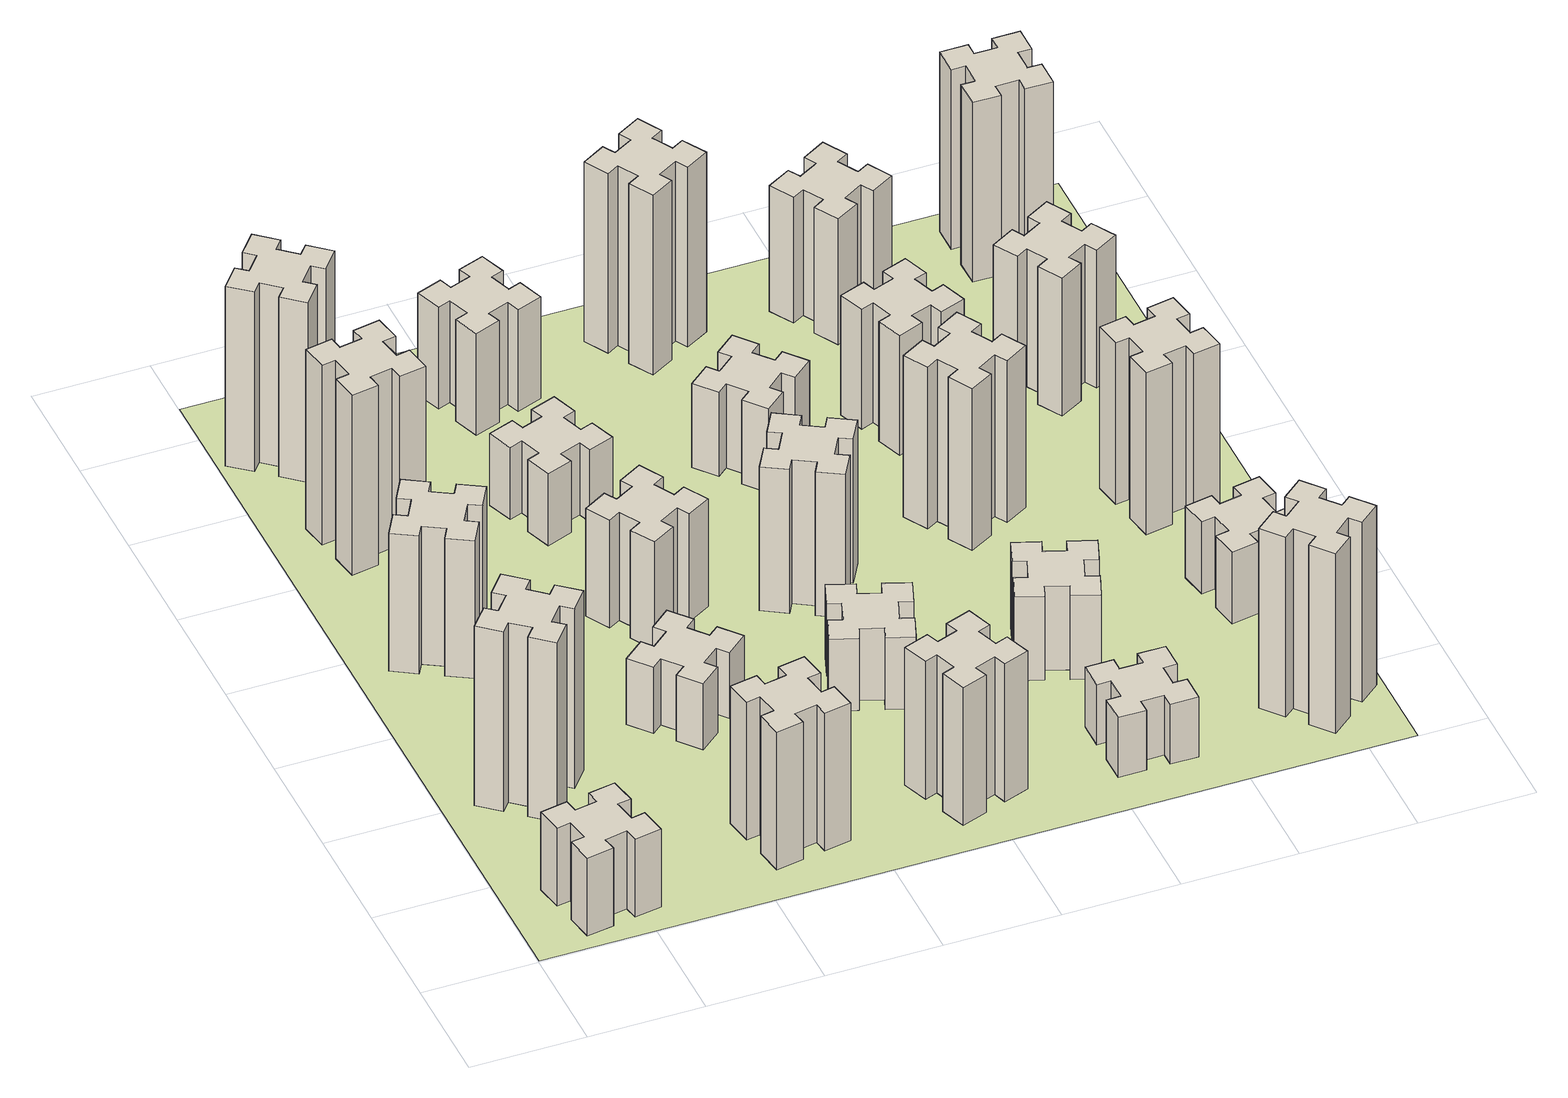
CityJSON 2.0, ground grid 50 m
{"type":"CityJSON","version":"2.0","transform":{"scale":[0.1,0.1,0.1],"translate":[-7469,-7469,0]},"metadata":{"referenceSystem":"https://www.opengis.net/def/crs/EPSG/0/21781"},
"CityObjects":{
"building1":{"type":"Building","attributes":{"class":"1000","function":"1000","usage":"1000","yearOfConstruction":2016,"roofType":"1000","measuredHeight":39,"storeysAboveGround":30,"storeysBelowGround":0},"geometry":[{"type":"Solid","lod":"1","boundaries":[[[[0,1,2,3,4,5,6,7,8,9,10,11,12,13,14,15,16,17,18,19]],[[17,16,20,21]],[[16,15,22,20]],[[15,14,23,22]],[[14,13,24,23]],[[13,12,25,24]],[[12,11,26,25]],[[11,10,27,26]],[[10,9,28,27]],[[9,8,29,28]],[[8,7,30,29]],[[7,6,31,30]],[[6,5,32,31]],[[5,4,33,32]],[[4,3,34,33]],[[3,2,35,34]],[[2,1,36,35]],[[1,0,37,36]],[[0,19,38,37]],[[19,18,39,38]],[[18,17,21,39]],[[24,25,26,27,28,29,30,31,32,33,34,35,36,37,38,39,21,20,22,23]]]]}]},
"building2":{"type":"Building","attributes":{"class":"1000","function":"1000","usage":"1000","yearOfConstruction":2016,"roofType":"1000","measuredHeight":90,"storeysAboveGround":30,"storeysBelowGround":0},"geometry":[{"type":"Solid","lod":"1","boundaries":[[[[40,41,42,43,44,45,46,47,48,49,50,51,52,53,54,55,56,57,58,59]],[[57,56,60,61]],[[56,55,62,60]],[[55,54,63,62]],[[54,53,64,63]],[[53,52,65,64]],[[52,51,66,65]],[[51,50,67,66]],[[50,49,68,67]],[[49,48,69,68]],[[48,47,70,69]],[[47,46,71,70]],[[46,45,72,71]],[[45,44,73,72]],[[44,43,74,73]],[[43,42,75,74]],[[42,41,76,75]],[[41,40,77,76]],[[40,59,78,77]],[[59,58,79,78]],[[58,57,61,79]],[[64,65,66,67,68,69,70,71,72,73,74,75,76,77,78,79,61,60,62,63]]]]}]},
"building3":{"type":"Building","attributes":{"class":"1000","function":"1000","usage":"1000","yearOfConstruction":2016,"roofType":"1000","measuredHeight":69,"storeysAboveGround":30,"storeysBelowGround":0},"geometry":[{"type":"Solid","lod":"1","boundaries":[[[[80,81,82,83,84,85,86,87,88,89,90,91,92,93,94,95,96,97,98,99]],[[97,96,100,101]],[[96,95,102,100]],[[95,94,103,102]],[[94,93,104,103]],[[93,92,105,104]],[[92,91,106,105]],[[91,90,107,106]],[[90,89,108,107]],[[89,88,109,108]],[[88,87,110,109]],[[87,86,111,110]],[[86,85,112,111]],[[85,84,113,112]],[[84,83,114,113]],[[83,82,115,114]],[[82,81,116,115]],[[81,80,117,116]],[[80,99,118,117]],[[99,98,119,118]],[[98,97,101,119]],[[104,105,106,107,108,109,110,111,112,113,114,115,116,117,118,119,101,100,102,103]]]]}]},
"building4":{"type":"Building","attributes":{"class":"1000","function":"1000","usage":"1000","yearOfConstruction":2016,"roofType":"1000","measuredHeight":90,"storeysAboveGround":30,"storeysBelowGround":0},"geometry":[{"type":"Solid","lod":"1","boundaries":[[[[120,121,122,123,124,125,126,127,128,129,130,131,132,133,134,135,136,137,138,139]],[[137,136,140,141]],[[136,135,142,140]],[[135,134,143,142]],[[134,133,144,143]],[[133,132,145,144]],[[132,131,146,145]],[[131,130,147,146]],[[130,129,148,147]],[[129,128,149,148]],[[128,127,150,149]],[[127,126,151,150]],[[126,125,152,151]],[[125,124,153,152]],[[124,123,154,153]],[[123,122,155,154]],[[122,121,156,155]],[[121,120,157,156]],[[120,139,158,157]],[[139,138,159,158]],[[138,137,141,159]],[[144,145,146,147,148,149,150,151,152,153,154,155,156,157,158,159,141,140,142,143]]]]}]},
"building5":{"type":"Building","attributes":{"class":"1000","function":"1000","usage":"1000","yearOfConstruction":2016,"roofType":"1000","measuredHeight":90,"storeysAboveGround":30,"storeysBelowGround":0},"geometry":[{"type":"Solid","lod":"1","boundaries":[[[[160,161,162,163,164,165,166,167,168,169,170,171,172,173,174,175,176,177,178,179]],[[177,176,180,181]],[[176,175,182,180]],[[175,174,183,182]],[[174,173,184,183]],[[173,172,185,184]],[[172,171,186,185]],[[171,170,187,186]],[[170,169,188,187]],[[169,168,189,188]],[[168,167,190,189]],[[167,166,191,190]],[[166,165,192,191]],[[165,164,193,192]],[[164,163,194,193]],[[163,162,195,194]],[[162,161,196,195]],[[161,160,197,196]],[[160,179,198,197]],[[179,178,199,198]],[[178,177,181,199]],[[184,185,186,187,188,189,190,191,192,193,194,195,196,197,198,199,181,180,182,183]]]]}]},
"building6":{"type":"Building","attributes":{"class":"1000","function":"1000","usage":"1000","yearOfConstruction":2016,"roofType":"1000","measuredHeight":69,"storeysAboveGround":30,"storeysBelowGround":0},"geometry":[{"type":"Solid","lod":"1","boundaries":[[[[200,201,202,203,204,205,206,207,208,209,210,211,212,213,214,215,216,217,218,219]],[[217,216,220,221]],[[216,215,222,220]],[[215,214,223,222]],[[214,213,224,223]],[[213,212,225,224]],[[212,211,226,225]],[[211,210,227,226]],[[210,209,228,227]],[[209,208,229,228]],[[208,207,230,229]],[[207,206,231,230]],[[206,205,232,231]],[[205,204,233,232]],[[204,203,234,233]],[[203,202,235,234]],[[202,201,236,235]],[[201,200,237,236]],[[200,219,238,237]],[[219,218,239,238]],[[218,217,221,239]],[[224,225,226,227,228,229,230,231,232,233,234,235,236,237,238,239,221,220,222,223]]]]}]},
"building7":{"type":"Building","attributes":{"class":"1000","function":"1000","usage":"1000","yearOfConstruction":2016,"roofType":"1000","measuredHeight":33,"storeysAboveGround":30,"storeysBelowGround":0},"geometry":[{"type":"Solid","lod":"1","boundaries":[[[[240,241,242,243,244,245,246,247,248,249,250,251,252,253,254,255,256,257,258,259]],[[257,256,260,261]],[[256,255,262,260]],[[255,254,263,262]],[[254,253,264,263]],[[253,252,265,264]],[[252,251,266,265]],[[251,250,267,266]],[[250,249,268,267]],[[249,248,269,268]],[[248,247,270,269]],[[247,246,271,270]],[[246,245,272,271]],[[245,244,273,272]],[[244,243,274,273]],[[243,242,275,274]],[[242,241,276,275]],[[241,240,277,276]],[[240,259,278,277]],[[259,258,279,278]],[[258,257,261,279]],[[264,265,266,267,268,269,270,271,272,273,274,275,276,277,278,279,261,260,262,263]]]]}]},
"building8":{"type":"Building","attributes":{"class":"1000","function":"1000","usage":"1000","yearOfConstruction":2016,"roofType":"1000","measuredHeight":54,"storeysAboveGround":30,"storeysBelowGround":0},"geometry":[{"type":"Solid","lod":"1","boundaries":[[[[280,281,282,283,284,285,286,287,288,289,290,291,292,293,294,295,296,297,298,299]],[[297,296,300,301]],[[296,295,302,300]],[[295,294,303,302]],[[294,293,304,303]],[[293,292,305,304]],[[292,291,306,305]],[[291,290,307,306]],[[290,289,308,307]],[[289,288,309,308]],[[288,287,310,309]],[[287,286,311,310]],[[286,285,312,311]],[[285,284,313,312]],[[284,283,314,313]],[[283,282,315,314]],[[282,281,316,315]],[[281,280,317,316]],[[280,299,318,317]],[[299,298,319,318]],[[298,297,301,319]],[[304,305,306,307,308,309,310,311,312,313,314,315,316,317,318,319,301,300,302,303]]]]}]},
"building9":{"type":"Building","attributes":{"class":"1000","function":"1000","usage":"1000","yearOfConstruction":2016,"roofType":"1000","measuredHeight":36,"storeysAboveGround":30,"storeysBelowGround":0},"geometry":[{"type":"Solid","lod":"1","boundaries":[[[[320,321,322,323,324,325,326,327,328,329,330,331,332,333,334,335,336,337,338,339]],[[337,336,340,341]],[[336,335,342,340]],[[335,334,343,342]],[[334,333,344,343]],[[333,332,345,344]],[[332,331,346,345]],[[331,330,347,346]],[[330,329,348,347]],[[329,328,349,348]],[[328,327,350,349]],[[327,326,351,350]],[[326,325,352,351]],[[325,324,353,352]],[[324,323,354,353]],[[323,322,355,354]],[[322,321,356,355]],[[321,320,357,356]],[[320,339,358,357]],[[339,338,359,358]],[[338,337,341,359]],[[344,345,346,347,348,349,350,351,352,353,354,355,356,357,358,359,341,340,342,343]]]]}]},
"building10":{"type":"Building","attributes":{"class":"1000","function":"1000","usage":"1000","yearOfConstruction":2016,"roofType":"1000","measuredHeight":69,"storeysAboveGround":30,"storeysBelowGround":0},"geometry":[{"type":"Solid","lod":"1","boundaries":[[[[360,361,362,363,364,365,366,367,368,369,370,371,372,373,374,375,376,377,378,379]],[[377,376,380,381]],[[376,375,382,380]],[[375,374,383,382]],[[374,373,384,383]],[[373,372,385,384]],[[372,371,386,385]],[[371,370,387,386]],[[370,369,388,387]],[[369,368,389,388]],[[368,367,390,389]],[[367,366,391,390]],[[366,365,392,391]],[[365,364,393,392]],[[364,363,394,393]],[[363,362,395,394]],[[362,361,396,395]],[[361,360,397,396]],[[360,379,398,397]],[[379,378,399,398]],[[378,377,381,399]],[[384,385,386,387,388,389,390,391,392,393,394,395,396,397,398,399,381,380,382,383]]]]}]},
"building11":{"type":"Building","attributes":{"class":"1000","function":"1000","usage":"1000","yearOfConstruction":2016,"roofType":"1000","measuredHeight":51,"storeysAboveGround":30,"storeysBelowGround":0},"geometry":[{"type":"Solid","lod":"1","boundaries":[[[[400,401,402,403,404,405,406,407,408,409,410,411,412,413,414,415,416,417,418,419]],[[417,416,420,421]],[[416,415,422,420]],[[415,414,423,422]],[[414,413,424,423]],[[413,412,425,424]],[[412,411,426,425]],[[411,410,427,426]],[[410,409,428,427]],[[409,408,429,428]],[[408,407,430,429]],[[407,406,431,430]],[[406,405,432,431]],[[405,404,433,432]],[[404,403,434,433]],[[403,402,435,434]],[[402,401,436,435]],[[401,400,437,436]],[[400,419,438,437]],[[419,418,439,438]],[[418,417,421,439]],[[424,425,426,427,428,429,430,431,432,433,434,435,436,437,438,439,421,420,422,423]]]]}]},
"building12":{"type":"Building","attributes":{"class":"1000","function":"1000","usage":"1000","yearOfConstruction":2016,"roofType":"1000","measuredHeight":36,"storeysAboveGround":30,"storeysBelowGround":0},"geometry":[{"type":"Solid","lod":"1","boundaries":[[[[440,441,442,443,444,445,446,447,448,449,450,451,452,453,454,455,456,457,458,459]],[[457,456,460,461]],[[456,455,462,460]],[[455,454,463,462]],[[454,453,464,463]],[[453,452,465,464]],[[452,451,466,465]],[[451,450,467,466]],[[450,449,468,467]],[[449,448,469,468]],[[448,447,470,469]],[[447,446,471,470]],[[446,445,472,471]],[[445,444,473,472]],[[444,443,474,473]],[[443,442,475,474]],[[442,441,476,475]],[[441,440,477,476]],[[440,459,478,477]],[[459,458,479,478]],[[458,457,461,479]],[[464,465,466,467,468,469,470,471,472,473,474,475,476,477,478,479,461,460,462,463]]]]}]},
"building13":{"type":"Building","attributes":{"class":"1000","function":"1000","usage":"1000","yearOfConstruction":2016,"roofType":"1000","measuredHeight":72,"storeysAboveGround":30,"storeysBelowGround":0},"geometry":[{"type":"Solid","lod":"1","boundaries":[[[[480,481,482,483,484,485,486,487,488,489,490,491,492,493,494,495,496,497,498,499]],[[497,496,500,501]],[[496,495,502,500]],[[495,494,503,502]],[[494,493,504,503]],[[493,492,505,504]],[[492,491,506,505]],[[491,490,507,506]],[[490,489,508,507]],[[489,488,509,508]],[[488,487,510,509]],[[487,486,511,510]],[[486,485,512,511]],[[485,484,513,512]],[[484,483,514,513]],[[483,482,515,514]],[[482,481,516,515]],[[481,480,517,516]],[[480,499,518,517]],[[499,498,519,518]],[[498,497,501,519]],[[504,505,506,507,508,509,510,511,512,513,514,515,516,517,518,519,501,500,502,503]]]]}]},
"building14":{"type":"Building","attributes":{"class":"1000","function":"1000","usage":"1000","yearOfConstruction":2016,"roofType":"1000","measuredHeight":42,"storeysAboveGround":30,"storeysBelowGround":0},"geometry":[{"type":"Solid","lod":"1","boundaries":[[[[520,521,522,523,524,525,526,527,528,529,530,531,532,533,534,535,536,537,538,539]],[[537,536,540,541]],[[536,535,542,540]],[[535,534,543,542]],[[534,533,544,543]],[[533,532,545,544]],[[532,531,546,545]],[[531,530,547,546]],[[530,529,548,547]],[[529,528,549,548]],[[528,527,550,549]],[[527,526,551,550]],[[526,525,552,551]],[[525,524,553,552]],[[524,523,554,553]],[[523,522,555,554]],[[522,521,556,555]],[[521,520,557,556]],[[520,539,558,557]],[[539,538,559,558]],[[538,537,541,559]],[[544,545,546,547,548,549,550,551,552,553,554,555,556,557,558,559,541,540,542,543]]]]}]},
"building15":{"type":"Building","attributes":{"class":"1000","function":"1000","usage":"1000","yearOfConstruction":2016,"roofType":"1000","measuredHeight":30,"storeysAboveGround":30,"storeysBelowGround":0},"geometry":[{"type":"Solid","lod":"1","boundaries":[[[[560,561,562,563,564,565,566,567,568,569,570,571,572,573,574,575,576,577,578,579]],[[577,576,580,581]],[[576,575,582,580]],[[575,574,583,582]],[[574,573,584,583]],[[573,572,585,584]],[[572,571,586,585]],[[571,570,587,586]],[[570,569,588,587]],[[569,568,589,588]],[[568,567,590,589]],[[567,566,591,590]],[[566,565,592,591]],[[565,564,593,592]],[[564,563,594,593]],[[563,562,595,594]],[[562,561,596,595]],[[561,560,597,596]],[[560,579,598,597]],[[579,578,599,598]],[[578,577,581,599]],[[584,585,586,587,588,589,590,591,592,593,594,595,596,597,598,599,581,580,582,583]]]]}]},
"building16":{"type":"Building","attributes":{"class":"1000","function":"1000","usage":"1000","yearOfConstruction":2016,"roofType":"1000","measuredHeight":90,"storeysAboveGround":30,"storeysBelowGround":0},"geometry":[{"type":"Solid","lod":"1","boundaries":[[[[600,601,602,603,604,605,606,607,608,609,610,611,612,613,614,615,616,617,618,619]],[[617,616,620,621]],[[616,615,622,620]],[[615,614,623,622]],[[614,613,624,623]],[[613,612,625,624]],[[612,611,626,625]],[[611,610,627,626]],[[610,609,628,627]],[[609,608,629,628]],[[608,607,630,629]],[[607,606,631,630]],[[606,605,632,631]],[[605,604,633,632]],[[604,603,634,633]],[[603,602,635,634]],[[602,601,636,635]],[[601,600,637,636]],[[600,619,638,637]],[[619,618,639,638]],[[618,617,621,639]],[[624,625,626,627,628,629,630,631,632,633,634,635,636,637,638,639,621,620,622,623]]]]}]},
"building17":{"type":"Building","attributes":{"class":"1000","function":"1000","usage":"1000","yearOfConstruction":2016,"roofType":"1000","measuredHeight":42,"storeysAboveGround":30,"storeysBelowGround":0},"geometry":[{"type":"Solid","lod":"1","boundaries":[[[[640,641,642,643,644,645,646,647,648,649,650,651,652,653,654,655,656,657,658,659]],[[657,656,660,661]],[[656,655,662,660]],[[655,654,663,662]],[[654,653,664,663]],[[653,652,665,664]],[[652,651,666,665]],[[651,650,667,666]],[[650,649,668,667]],[[649,648,669,668]],[[648,647,670,669]],[[647,646,671,670]],[[646,645,672,671]],[[645,644,673,672]],[[644,643,674,673]],[[643,642,675,674]],[[642,641,676,675]],[[641,640,677,676]],[[640,659,678,677]],[[659,658,679,678]],[[658,657,661,679]],[[664,665,666,667,668,669,670,671,672,673,674,675,676,677,678,679,661,660,662,663]]]]}]},
"building18":{"type":"Building","attributes":{"class":"1000","function":"1000","usage":"1000","yearOfConstruction":2016,"roofType":"1000","measuredHeight":81,"storeysAboveGround":30,"storeysBelowGround":0},"geometry":[{"type":"Solid","lod":"1","boundaries":[[[[680,681,682,683,684,685,686,687,688,689,690,691,692,693,694,695,696,697,698,699]],[[697,696,700,701]],[[696,695,702,700]],[[695,694,703,702]],[[694,693,704,703]],[[693,692,705,704]],[[692,691,706,705]],[[691,690,707,706]],[[690,689,708,707]],[[689,688,709,708]],[[688,687,710,709]],[[687,686,711,710]],[[686,685,712,711]],[[685,684,713,712]],[[684,683,714,713]],[[683,682,715,714]],[[682,681,716,715]],[[681,680,717,716]],[[680,699,718,717]],[[699,698,719,718]],[[698,697,701,719]],[[704,705,706,707,708,709,710,711,712,713,714,715,716,717,718,719,701,700,702,703]]]]}]},
"building19":{"type":"Building","attributes":{"class":"1000","function":"1000","usage":"1000","yearOfConstruction":2016,"roofType":"1000","measuredHeight":60,"storeysAboveGround":30,"storeysBelowGround":0},"geometry":[{"type":"Solid","lod":"1","boundaries":[[[[720,721,722,723,724,725,726,727,728,729,730,731,732,733,734,735,736,737,738,739]],[[737,736,740,741]],[[736,735,742,740]],[[735,734,743,742]],[[734,733,744,743]],[[733,732,745,744]],[[732,731,746,745]],[[731,730,747,746]],[[730,729,748,747]],[[729,728,749,748]],[[728,727,750,749]],[[727,726,751,750]],[[726,725,752,751]],[[725,724,753,752]],[[724,723,754,753]],[[723,722,755,754]],[[722,721,756,755]],[[721,720,757,756]],[[720,739,758,757]],[[739,738,759,758]],[[738,737,741,759]],[[744,745,746,747,748,749,750,751,752,753,754,755,756,757,758,759,741,740,742,743]]]]}]},
"building20":{"type":"Building","attributes":{"class":"1000","function":"1000","usage":"1000","yearOfConstruction":2016,"roofType":"1000","measuredHeight":90,"storeysAboveGround":30,"storeysBelowGround":0},"geometry":[{"type":"Solid","lod":"1","boundaries":[[[[760,761,762,763,764,765,766,767,768,769,770,771,772,773,774,775,776,777,778,779]],[[777,776,780,781]],[[776,775,782,780]],[[775,774,783,782]],[[774,773,784,783]],[[773,772,785,784]],[[772,771,786,785]],[[771,770,787,786]],[[770,769,788,787]],[[769,768,789,788]],[[768,767,790,789]],[[767,766,791,790]],[[766,765,792,791]],[[765,764,793,792]],[[764,763,794,793]],[[763,762,795,794]],[[762,761,796,795]],[[761,760,797,796]],[[760,779,798,797]],[[779,778,799,798]],[[778,777,781,799]],[[784,785,786,787,788,789,790,791,792,793,794,795,796,797,798,799,781,780,782,783]]]]}]},
"building21":{"type":"Building","attributes":{"class":"1000","function":"1000","usage":"1000","yearOfConstruction":2016,"roofType":"1000","measuredHeight":63,"storeysAboveGround":30,"storeysBelowGround":0},"geometry":[{"type":"Solid","lod":"1","boundaries":[[[[800,801,802,803,804,805,806,807,808,809,810,811,812,813,814,815,816,817,818,819]],[[817,816,820,821]],[[816,815,822,820]],[[815,814,823,822]],[[814,813,824,823]],[[813,812,825,824]],[[812,811,826,825]],[[811,810,827,826]],[[810,809,828,827]],[[809,808,829,828]],[[808,807,830,829]],[[807,806,831,830]],[[806,805,832,831]],[[805,804,833,832]],[[804,803,834,833]],[[803,802,835,834]],[[802,801,836,835]],[[801,800,837,836]],[[800,819,838,837]],[[819,818,839,838]],[[818,817,821,839]],[[824,825,826,827,828,829,830,831,832,833,834,835,836,837,838,839,821,820,822,823]]]]}]},
"building22":{"type":"Building","attributes":{"class":"1000","function":"1000","usage":"1000","yearOfConstruction":2016,"roofType":"1000","measuredHeight":36,"storeysAboveGround":30,"storeysBelowGround":0},"geometry":[{"type":"Solid","lod":"1","boundaries":[[[[840,841,842,843,844,845,846,847,848,849,850,851,852,853,854,855,856,857,858,859]],[[857,856,860,861]],[[856,855,862,860]],[[855,854,863,862]],[[854,853,864,863]],[[853,852,865,864]],[[852,851,866,865]],[[851,850,867,866]],[[850,849,868,867]],[[849,848,869,868]],[[848,847,870,869]],[[847,846,871,870]],[[846,845,872,871]],[[845,844,873,872]],[[844,843,874,873]],[[843,842,875,874]],[[842,841,876,875]],[[841,840,877,876]],[[840,859,878,877]],[[859,858,879,878]],[[858,857,861,879]],[[864,865,866,867,868,869,870,871,872,873,874,875,876,877,878,879,861,860,862,863]]]]}]},
"building23":{"type":"Building","attributes":{"class":"1000","function":"1000","usage":"1000","yearOfConstruction":2016,"roofType":"1000","measuredHeight":81,"storeysAboveGround":30,"storeysBelowGround":0},"geometry":[{"type":"Solid","lod":"1","boundaries":[[[[880,881,882,883,884,885,886,887,888,889,890,891,892,893,894,895,896,897,898,899]],[[897,896,900,901]],[[896,895,902,900]],[[895,894,903,902]],[[894,893,904,903]],[[893,892,905,904]],[[892,891,906,905]],[[891,890,907,906]],[[890,889,908,907]],[[889,888,909,908]],[[888,887,910,909]],[[887,886,911,910]],[[886,885,912,911]],[[885,884,913,912]],[[884,883,914,913]],[[883,882,915,914]],[[882,881,916,915]],[[881,880,917,916]],[[880,899,918,917]],[[899,898,919,918]],[[898,897,901,919]],[[904,905,906,907,908,909,910,911,912,913,914,915,916,917,918,919,901,900,902,903]]]]}]},
"building24":{"type":"Building","attributes":{"class":"1000","function":"1000","usage":"1000","yearOfConstruction":2016,"roofType":"1000","measuredHeight":69,"storeysAboveGround":30,"storeysBelowGround":0},"geometry":[{"type":"Solid","lod":"1","boundaries":[[[[920,921,922,923,924,925,926,927,928,929,930,931,932,933,934,935,936,937,938,939]],[[937,936,940,941]],[[936,935,942,940]],[[935,934,943,942]],[[934,933,944,943]],[[933,932,945,944]],[[932,931,946,945]],[[931,930,947,946]],[[930,929,948,947]],[[929,928,949,948]],[[928,927,950,949]],[[927,926,951,950]],[[926,925,952,951]],[[925,924,953,952]],[[924,923,954,953]],[[923,922,955,954]],[[922,921,956,955]],[[921,920,957,956]],[[920,939,958,957]],[[939,938,959,958]],[[938,937,941,959]],[[944,945,946,947,948,949,950,951,952,953,954,955,956,957,958,959,941,940,942,943]]]]}]},
"building25":{"type":"Building","attributes":{"class":"1000","function":"1000","usage":"1000","yearOfConstruction":2016,"roofType":"1000","measuredHeight":90,"storeysAboveGround":30,"storeysBelowGround":0},"geometry":[{"type":"Solid","lod":"1","boundaries":[[[[960,961,962,963,964,965,966,967,968,969,970,971,972,973,974,975,976,977,978,979]],[[977,976,980,981]],[[976,975,982,980]],[[975,974,983,982]],[[974,973,984,983]],[[973,972,985,984]],[[972,971,986,985]],[[971,970,987,986]],[[970,969,988,987]],[[969,968,989,988]],[[968,967,990,989]],[[967,966,991,990]],[[966,965,992,991]],[[965,964,993,992]],[[964,963,994,993]],[[963,962,995,994]],[[962,961,996,995]],[[961,960,997,996]],[[960,979,998,997]],[[979,978,999,998]],[[978,977,981,999]],[[984,985,986,987,988,989,990,991,992,993,994,995,996,997,998,999,981,980,982,983]]]]}]},
"landuse1":{"type":"LandUse","attributes":{"name":"plot1","function":"1010"},"geometry":[{"type":"MultiSurface","lod":"1","boundaries":[[[1000,1001,1002,1003]]]}]}
},
"vertices":[
[345,158,0],[444,176,0],[454,117,0],[572,137,0],[551,256,0],[492,245,0],[475,344,0],[534,354,0],[513,472,0],[395,451,0],[405,392,0],[307,375,0],[297,434,0],[178,413,0],[199,295,0],[258,305,0],[276,207,0],[217,197,0],[237,78,0],[356,99,0],[276,207,390],[217,197,390],[258,305,390],[199,295,390],[178,413,390],[297,434,390],[307,375,390],[405,392,390],[395,451,390],[513,472,390],[534,354,390],[475,344,390],[492,245,390],[551,256,390],[572,137,390],[454,117,390],[444,176,390],[345,158,390],[356,99,390],[237,78,390],
[484,1067,0],[408,1132,0],[446,1178,0],[354,1255,0],[277,1163,0],[323,1124,0],[259,1048,0],[213,1086,0],[136,994,0],[228,917,0],[266,963,0],[343,899,0],[304,853,0],[396,776,0],[473,868,0],[427,906,0],[492,983,0],[538,944,0],[615,1036,0],[523,1113,0],[492,983,900],[538,944,900],[427,906,900],[473,868,900],[396,776,900],[304,853,900],[343,899,900],[266,963,900],[228,917,900],[136,994,900],[213,1086,900],[259,1048,900],[323,1124,900],[277,1163,900],[354,1255,900],[446,1178,900],[408,1132,900],[484,1067,900],[523,1113,900],[615,1036,900],
[474,2026,0],[387,2076,0],[417,2128,0],[313,2188,0],[253,2084,0],[305,2054,0],[255,1967,0],[203,1997,0],[143,1893,0],[247,1833,0],[277,1885,0],[364,1835,0],[334,1783,0],[438,1723,0],[498,1827,0],[446,1857,0],[496,1944,0],[548,1914,0],[608,2018,0],[504,2078,0],[496,1944,690],[548,1914,690],[446,1857,690],[498,1827,690],[438,1723,690],[334,1783,690],[364,1835,690],[277,1885,690],[247,1833,690],[143,1893,690],[203,1997,690],[255,1967,690],[305,2054,690],[253,2084,690],[313,2188,690],[417,2128,690],[387,2076,690],[474,2026,690],[504,2078,690],[608,2018,690],
[405,2812,0],[307,2795,0],[297,2854,0],[178,2833,0],[199,2715,0],[258,2725,0],[276,2627,0],[217,2617,0],[237,2498,0],[356,2519,0],[345,2578,0],[444,2596,0],[454,2537,0],[572,2557,0],[551,2676,0],[492,2665,0],[475,2764,0],[534,2774,0],[513,2892,0],[395,2871,0],[475,2764,900],[534,2774,900],[492,2665,900],[551,2676,900],[572,2557,900],[454,2537,900],[444,2596,900],[345,2578,900],[356,2519,900],[237,2498,900],[217,2617,900],[276,2627,900],[258,2725,900],[199,2715,900],[178,2833,900],[297,2854,900],[307,2795,900],[405,2812,900],[395,2871,900],[513,2892,900],
[384,3387,0],[308,3452,0],[346,3498,0],[254,3575,0],[177,3483,0],[223,3444,0],[159,3368,0],[113,3406,0],[36,3314,0],[128,3237,0],[166,3283,0],[243,3219,0],[204,3173,0],[296,3096,0],[373,3188,0],[327,3226,0],[392,3303,0],[438,3264,0],[515,3356,0],[423,3433,0],[392,3303,900],[438,3264,900],[327,3226,900],[373,3188,900],[296,3096,900],[204,3173,900],[243,3219,900],[166,3283,900],[128,3237,900],[36,3314,900],[113,3406,900],[159,3368,900],[223,3444,900],[177,3483,900],[254,3575,900],[346,3498,900],[308,3452,900],[384,3387,900],[423,3433,900],[515,3356,900],
[1332,345,0],[1315,444,0],[1374,454,0],[1353,572,0],[1235,551,0],[1245,492,0],[1147,475,0],[1137,534,0],[1018,513,0],[1039,395,0],[1098,405,0],[1116,307,0],[1057,297,0],[1077,178,0],[1196,199,0],[1185,258,0],[1284,276,0],[1294,217,0],[1412,237,0],[1391,356,0],[1284,276,690],[1294,217,690],[1185,258,690],[1196,199,690],[1077,178,690],[1057,297,690],[1116,307,690],[1098,405,690],[1039,395,690],[1018,513,690],[1137,534,690],[1147,475,690],[1245,492,690],[1235,551,690],[1353,572,690],[1374,454,690],[1315,444,690],[1332,345,690],[1391,356,690],[1412,237,690],
[1083,1332,0],[1006,1267,0],[968,1313,0],[876,1236,0],[953,1144,0],[999,1183,0],[1063,1106,0],[1017,1068,0],[1094,976,0],[1186,1053,0],[1148,1099,0],[1224,1163,0],[1263,1117,0],[1355,1194,0],[1278,1286,0],[1232,1248,0],[1167,1324,0],[1213,1363,0],[1136,1455,0],[1044,1378,0],[1167,1324,330],[1213,1363,330],[1232,1248,330],[1278,1286,330],[1355,1194,330],[1263,1117,330],[1224,1163,330],[1148,1099,330],[1186,1053,330],[1094,976,330],[1017,1068,330],[1063,1106,330],[999,1183,330],[953,1144,330],[876,1236,330],[968,1313,330],[1006,1267,330],[1083,1332,330],[1044,1378,330],[1136,1455,330],
[1336,1867,0],[1286,1954,0],[1338,1984,0],[1278,2088,0],[1174,2028,0],[1204,1976,0],[1117,1926,0],[1087,1978,0],[983,1918,0],[1043,1814,0],[1095,1844,0],[1145,1757,0],[1093,1727,0],[1153,1623,0],[1257,1683,0],[1227,1735,0],[1314,1785,0],[1344,1733,0],[1448,1793,0],[1388,1897,0],[1314,1785,540],[1344,1733,540],[1227,1735,540],[1257,1683,540],[1153,1623,540],[1093,1727,540],[1145,1757,540],[1095,1844,540],[1043,1814,540],[983,1918,540],[1087,1978,540],[1117,1926,540],[1204,1976,540],[1174,2028,540],[1278,2088,540],[1338,1984,540],[1286,1954,540],[1336,1867,540],[1388,1897,540],[1448,1793,540],
[1106,2475,0],[1200,2509,0],[1220,2453,0],[1333,2494,0],[1292,2607,0],[1236,2586,0],[1202,2680,0],[1258,2700,0],[1217,2813,0],[1104,2772,0],[1125,2716,0],[1031,2682,0],[1010,2738,0],[897,2697,0],[939,2584,0],[995,2605,0],[1029,2511,0],[973,2490,0],[1014,2377,0],[1127,2419,0],[1029,2511,360],[973,2490,360],[995,2605,360],[939,2584,360],[897,2697,360],[1010,2738,360],[1031,2682,360],[1125,2716,360],[1104,2772,360],[1217,2813,360],[1258,2700,360],[1202,2680,360],[1236,2586,360],[1292,2607,360],[1333,2494,360],[1220,2453,360],[1200,2509,360],[1106,2475,360],[1127,2419,360],[1014,2377,360],
[1965,496,0],[1871,462,0],[1850,518,0],[1737,477,0],[1779,364,0],[1835,385,0],[1869,291,0],[1813,270,0],[1854,157,0],[1967,199,0],[1946,255,0],[2040,289,0],[2060,233,0],[2173,274,0],[2132,387,0],[2076,366,0],[2042,460,0],[2098,480,0],[2057,593,0],[1944,552,0],[2042,460,690],[2098,480,690],[2076,366,690],[2132,387,690],[2173,274,690],[2060,233,690],[2040,289,690],[1946,255,690],[1967,199,690],[1854,157,690],[1813,270,690],[1869,291,690],[1835,385,690],[1779,364,690],[1737,477,690],[1850,518,690],[1871,462,690],[1965,496,690],[1944,552,690],[2057,593,690],
[1125,3456,0],[1031,3422,0],[1010,3478,0],[897,3437,0],[939,3324,0],[995,3345,0],[1029,3251,0],[973,3230,0],[1014,3117,0],[1127,3159,0],[1106,3215,0],[1200,3249,0],[1220,3193,0],[1333,3234,0],[1292,3347,0],[1236,3326,0],[1202,3420,0],[1258,3440,0],[1217,3553,0],[1104,3512,0],[1202,3420,510],[1258,3440,510],[1236,3326,510],[1292,3347,510],[1333,3234,510],[1220,3193,510],[1200,3249,510],[1106,3215,510],[1127,3159,510],[1014,3117,510],[973,3230,510],[1029,3251,510],[995,3345,510],[939,3324,510],[897,3437,510],[1010,3478,510],[1031,3422,510],[1125,3456,510],[1104,3512,510],[1217,3553,510],
[1769,1200,0],[1735,1106,0],[1679,1127,0],[1637,1014,0],[1750,973,0],[1771,1029,0],[1865,995,0],[1844,939,0],[1957,897,0],[1998,1010,0],[1942,1031,0],[1976,1125,0],[2032,1104,0],[2073,1217,0],[1960,1258,0],[1940,1202,0],[1846,1236,0],[1867,1292,0],[1754,1333,0],[1713,1220,0],[1846,1236,360],[1867,1292,360],[1940,1202,360],[1960,1258,360],[2073,1217,360],[2032,1104,360],[1976,1125,360],[1942,1031,360],[1998,1010,360],[1957,897,360],[1844,939,360],[1865,995,360],[1771,1029,360],[1750,973,360],[1637,1014,360],[1679,1127,360],[1735,1106,360],[1769,1200,360],[1713,1220,360],[1754,1333,360],
[1757,1685,0],[1844,1635,0],[1814,1583,0],[1918,1523,0],[1978,1627,0],[1926,1657,0],[1976,1744,0],[2028,1714,0],[2088,1818,0],[1984,1878,0],[1954,1826,0],[1867,1876,0],[1897,1928,0],[1793,1988,0],[1733,1884,0],[1785,1854,0],[1735,1767,0],[1683,1797,0],[1623,1693,0],[1727,1633,0],[1735,1767,720],[1683,1797,720],[1785,1854,720],[1733,1884,720],[1793,1988,720],[1897,1928,720],[1867,1876,720],[1954,1826,720],[1984,1878,720],[2088,1818,720],[2028,1714,720],[1976,1744,720],[1926,1657,720],[1978,1627,720],[1918,1523,720],[1814,1583,720],[1844,1635,720],[1757,1685,720],[1727,1633,720],[1623,1693,720],
[1988,2479,0],[2064,2543,0],[2103,2497,0],[2195,2574,0],[2118,2666,0],[2072,2628,0],[2007,2704,0],[2053,2743,0],[1976,2835,0],[1884,2758,0],[1923,2712,0],[1846,2647,0],[1808,2693,0],[1716,2616,0],[1793,2524,0],[1839,2563,0],[1903,2486,0],[1857,2448,0],[1934,2356,0],[2026,2433,0],[1903,2486,420],[1857,2448,420],[1839,2563,420],[1793,2524,420],[1716,2616,420],[1808,2693,420],[1846,2647,420],[1923,2712,420],[1884,2758,420],[1976,2835,420],[2053,2743,420],[2007,2704,420],[2072,2628,420],[2118,2666,420],[2195,2574,420],[2103,2497,420],[2064,2543,420],[1988,2479,420],[2026,2433,420],[1934,2356,420],
[2645,265,0],[2745,265,0],[2745,205,0],[2865,205,0],[2865,325,0],[2805,325,0],[2805,425,0],[2865,425,0],[2865,545,0],[2745,545,0],[2745,485,0],[2645,485,0],[2645,545,0],[2525,545,0],[2525,425,0],[2585,425,0],[2585,325,0],[2525,325,0],[2525,205,0],[2645,205,0],[2585,325,300],[2525,325,300],[2585,425,300],[2525,425,300],[2525,545,300],[2645,545,300],[2645,485,300],[2745,485,300],[2745,545,300],[2865,545,300],[2865,425,300],[2805,425,300],[2805,325,300],[2865,325,300],[2865,205,300],[2745,205,300],[2745,265,300],[2645,265,300],[2645,205,300],[2525,205,300],
[1844,3556,0],[1757,3506,0],[1727,3558,0],[1623,3498,0],[1683,3394,0],[1735,3424,0],[1785,3337,0],[1733,3307,0],[1793,3203,0],[1897,3263,0],[1867,3315,0],[1954,3365,0],[1984,3313,0],[2088,3373,0],[2028,3477,0],[1976,3447,0],[1926,3534,0],[1978,3564,0],[1918,3668,0],[1814,3608,0],[1926,3534,900],[1978,3564,900],[1976,3447,900],[2028,3477,900],[2088,3373,900],[1984,3313,900],[1954,3365,900],[1867,3315,900],[1897,3263,900],[1793,3203,900],[1733,3307,900],[1785,3337,900],[1735,3424,900],[1683,3394,900],[1623,3498,900],[1727,3558,900],[1757,3506,900],[1844,3556,900],[1814,3608,900],[1918,3668,900],
[2682,931,0],[2716,1025,0],[2772,1004,0],[2813,1117,0],[2700,1158,0],[2680,1102,0],[2586,1136,0],[2607,1192,0],[2494,1233,0],[2453,1120,0],[2509,1100,0],[2475,1006,0],[2419,1027,0],[2377,914,0],[2490,873,0],[2511,929,0],[2605,895,0],[2584,839,0],[2697,797,0],[2738,910,0],[2605,895,420],[2584,839,420],[2511,929,420],[2490,873,420],[2377,914,420],[2419,1027,420],[2475,1006,420],[2509,1100,420],[2453,1120,420],[2494,1233,420],[2607,1192,420],[2586,1136,420],[2680,1102,420],[2700,1158,420],[2813,1117,420],[2772,1004,420],[2716,1025,420],[2682,931,420],[2738,910,420],[2697,797,420],
[2716,1967,0],[2666,2054,0],[2718,2084,0],[2658,2188,0],[2554,2128,0],[2584,2076,0],[2497,2026,0],[2467,2078,0],[2363,2018,0],[2423,1914,0],[2475,1944,0],[2525,1857,0],[2473,1827,0],[2533,1723,0],[2637,1783,0],[2607,1835,0],[2694,1885,0],[2724,1833,0],[2828,1893,0],[2768,1997,0],[2694,1885,810],[2724,1833,810],[2607,1835,810],[2637,1783,810],[2533,1723,810],[2473,1827,810],[2525,1857,810],[2475,1944,810],[2423,1914,810],[2363,2018,810],[2467,2078,810],[2497,2026,810],[2584,2076,810],[2554,2128,810],[2658,2188,810],[2718,2084,810],[2666,2054,810],[2716,1967,810],[2768,1997,810],[2828,1893,810],
[2586,2475,0],[2680,2509,0],[2700,2453,0],[2813,2494,0],[2772,2607,0],[2716,2586,0],[2682,2680,0],[2738,2700,0],[2697,2813,0],[2584,2772,0],[2605,2716,0],[2511,2682,0],[2490,2738,0],[2377,2697,0],[2419,2584,0],[2475,2605,0],[2509,2511,0],[2453,2490,0],[2494,2377,0],[2607,2419,0],[2509,2511,600],[2453,2490,600],[2475,2605,600],[2419,2584,600],[2377,2697,600],[2490,2738,600],[2511,2682,600],[2605,2716,600],[2584,2772,600],[2697,2813,600],[2738,2700,600],[2682,2680,600],[2716,2586,600],[2772,2607,600],[2813,2494,600],[2700,2453,600],[2680,2509,600],[2586,2475,600],[2607,2419,600],[2494,2377,600],
[3468,259,0],[3544,323,0],[3583,277,0],[3675,354,0],[3598,446,0],[3552,408,0],[3487,484,0],[3533,523,0],[3456,615,0],[3364,538,0],[3403,492,0],[3326,427,0],[3288,473,0],[3196,396,0],[3273,304,0],[3319,343,0],[3383,266,0],[3337,228,0],[3414,136,0],[3506,213,0],[3383,266,900],[3337,228,900],[3319,343,900],[3273,304,900],[3196,396,900],[3288,473,900],[3326,427,900],[3403,492,900],[3364,538,900],[3456,615,900],[3533,523,900],[3487,484,900],[3552,408,900],[3598,446,900],[3675,354,900],[3583,277,900],[3544,323,900],[3468,259,900],[3506,213,900],[3414,136,900],
[2716,3347,0],[2666,3434,0],[2718,3464,0],[2658,3568,0],[2554,3508,0],[2584,3456,0],[2497,3406,0],[2467,3458,0],[2363,3398,0],[2423,3294,0],[2475,3324,0],[2525,3237,0],[2473,3207,0],[2533,3103,0],[2637,3163,0],[2607,3215,0],[2694,3265,0],[2724,3213,0],[2828,3273,0],[2768,3377,0],[2694,3265,630],[2724,3213,630],[2607,3215,630],[2637,3163,630],[2533,3103,630],[2473,3207,630],[2525,3237,630],[2475,3324,630],[2423,3294,630],[2363,3398,630],[2467,3458,630],[2497,3406,630],[2584,3456,630],[2554,3508,630],[2658,3568,630],[2718,3464,630],[2666,3434,630],[2716,3347,630],[2768,3377,630],[2828,3273,630],
[3465,1232,0],[3367,1215,0],[3357,1274,0],[3238,1253,0],[3259,1135,0],[3318,1145,0],[3336,1047,0],[3277,1037,0],[3297,918,0],[3416,939,0],[3405,998,0],[3504,1016,0],[3514,957,0],[3632,977,0],[3611,1096,0],[3552,1085,0],[3535,1184,0],[3594,1194,0],[3573,1312,0],[3455,1291,0],[3535,1184,360],[3594,1194,360],[3552,1085,360],[3611,1096,360],[3632,977,360],[3514,957,360],[3504,1016,360],[3405,998,360],[3416,939,360],[3297,918,360],[3277,1037,360],[3336,1047,360],[3318,1145,360],[3259,1135,360],[3238,1253,360],[3357,1274,360],[3367,1215,360],[3465,1232,360],[3455,1291,360],[3573,1312,360],
[3365,1872,0],[3267,1855,0],[3257,1914,0],[3138,1893,0],[3159,1775,0],[3218,1785,0],[3236,1687,0],[3177,1677,0],[3197,1558,0],[3316,1579,0],[3305,1638,0],[3404,1656,0],[3414,1597,0],[3532,1617,0],[3511,1736,0],[3452,1725,0],[3435,1824,0],[3494,1834,0],[3473,1952,0],[3355,1931,0],[3435,1824,810],[3494,1834,810],[3452,1725,810],[3511,1736,810],[3532,1617,810],[3414,1597,810],[3404,1656,810],[3305,1638,810],[3316,1579,810],[3197,1558,810],[3177,1677,810],[3236,1687,810],[3218,1785,810],[3159,1775,810],[3138,1893,810],[3257,1914,810],[3267,1855,810],[3365,1872,810],[3355,1931,810],[3473,1952,810],
[3247,2475,0],[3334,2525,0],[3364,2473,0],[3468,2533,0],[3408,2637,0],[3356,2607,0],[3306,2694,0],[3358,2724,0],[3298,2828,0],[3194,2768,0],[3224,2716,0],[3137,2666,0],[3107,2718,0],[3003,2658,0],[3063,2554,0],[3115,2584,0],[3165,2497,0],[3113,2467,0],[3173,2363,0],[3277,2423,0],[3165,2497,690],[3113,2467,690],[3115,2584,690],[3063,2554,690],[3003,2658,690],[3107,2718,690],[3137,2666,690],[3224,2716,690],[3194,2768,690],[3298,2828,690],[3358,2724,690],[3306,2694,690],[3356,2607,690],[3408,2637,690],[3468,2533,690],[3364,2473,690],[3334,2525,690],[3247,2475,690],[3277,2423,690],[3173,2363,690],
[3285,3325,0],[3385,3325,0],[3385,3265,0],[3505,3265,0],[3505,3385,0],[3445,3385,0],[3445,3485,0],[3505,3485,0],[3505,3605,0],[3385,3605,0],[3385,3545,0],[3285,3545,0],[3285,3605,0],[3165,3605,0],[3165,3485,0],[3225,3485,0],[3225,3385,0],[3165,3385,0],[3165,3265,0],[3285,3265,0],[3225,3385,900],[3165,3385,900],[3225,3485,900],[3165,3485,900],[3165,3605,900],[3285,3605,900],[3285,3545,900],[3385,3545,900],[3385,3605,900],[3505,3605,900],[3505,3485,900],[3445,3485,900],[3445,3385,900],[3505,3385,900],[3505,3265,900],[3385,3265,900],[3385,3325,900],[3285,3325,900],[3285,3265,900],[3165,3265,900],
[5,3705,0],[3705,3705,0],[3705,5,0],[5,5,0]
]}
